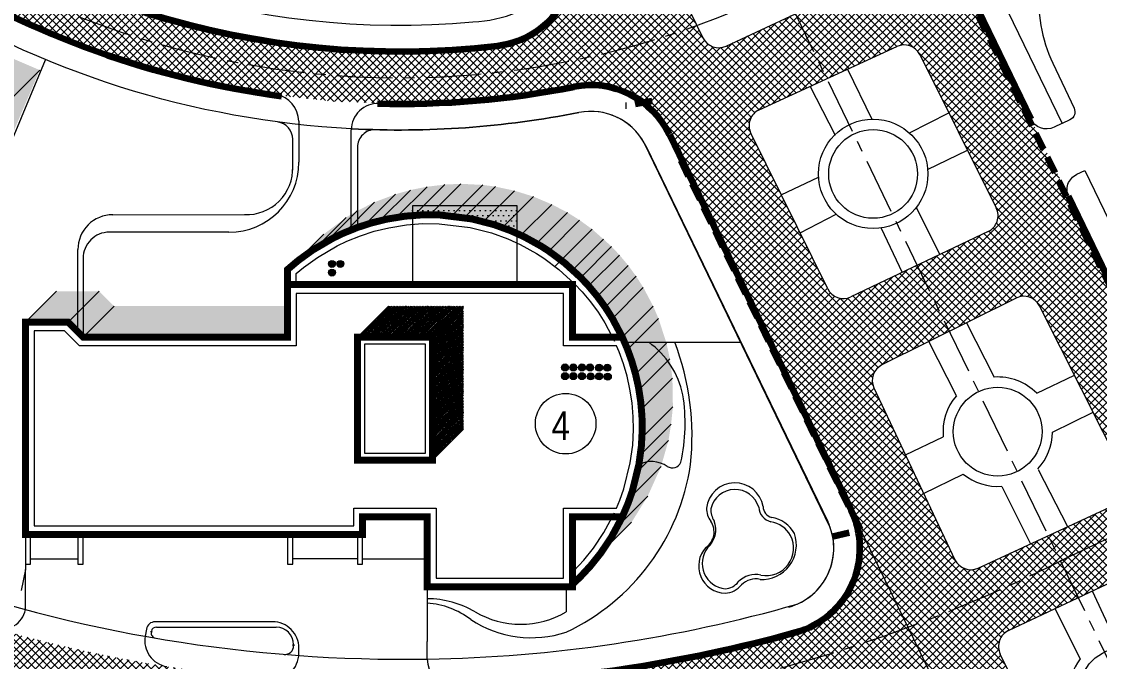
# Model space of a CAD drawing. Header units: millimetres. Extents: x 89040 to 596321, y -313033 to 2401191.
# Drawn here: x 595794.7 to 595918.1, y 1200256.9 to 1200330.2 of the extents above; entities that cross this region are included whole.
import ezdxf

# ---------------------------------------------------------------- set-up
doc = ezdxf.new("R2010")
doc.units = ezdxf.units.MM
doc.header["$MEASUREMENT"] = 0
doc.linetypes.add('CENTER', pattern=[50.800000000000004, 31.75, -6.349999999999999, 6.349999999999999, -6.349999999999999])
doc.linetypes.add('DUONG', pattern=[3, 2, -1])
for name, color, linetype, lineweight in [('BONGDO', 251, 'Continuous', 9), ('CONGTRINH', 7, 'Continuous', 20), ('CONGTRINH2', 30, 'Continuous', 18), ('KICHTHUOC', 2, 'Continuous', 18), ('LEDUONG', 6, 'Continuous', 20), ('LONGDUONG', 4, 'Continuous', 90), ('SO', 61, 'Continuous', 18), ('tang cao', 7, 'Continuous', 5), ('TONE2', 2, 'Continuous', 20), ('TONE3', 3, 'Continuous', 30), ('TREE', 114, 'Continuous', 13), ('truc', 8, 'CENTER', 9)]:
    doc.layers.add(name, color=color, linetype=linetype, lineweight=lineweight)
doc.layers.add('DUONG NOI BO CONG TRINH', color=7, linetype='Continuous', lineweight=20, true_color=0x5e5e5e)
doc.styles.add('STYLE2', font='VHELVCN.TTF')
pattern_1 = [(45, (27179.21699432831, -3.795911343069747), (-0.4419417382415922, 0.4419417382415923), []), (135, (27179.21699432831, -3.795911343069747), (-0.4419417382415923, -0.4419417382415922), [])]
pattern_2 = [(45, (594650.3527654881, 1198136.11866812), (-0.1767766952966369, 0.1767766952966369), []), (45, (594650.5295421833, 1198136.11866812), (-0.1767766952966369, 0.1767766952966369), [0.3125, -0.0625, 0, -0.0625])]

# ---------------------------------------------------------------- blocks, each defined once
blk = doc.blocks.new('*E4719')
at = {"layer": 'TONE3'}
blk.add_lwpolyline([(44511.06816799004, 17278.6336395614, -0.006773361110484999), (44619.44691800369, 17038.6336395614, -0.0645296100028816), (45314.09690881634, 14638.6336395614, -0.0828797438129224), (45274.04114983926, 11438.76559956748, -0.0650466432330916), (44511.06816799004, 9038.765599567489, -3.747328795e-06), (44511.00641102248, 9038.633639561403, -3.747328795e-06)], format="xyb", dxfattribs=at)

msp = doc.modelspace()

# ---------------------------------------------------------------- hatches: boundary and pattern name
at = {"layer": 'BONGDO'}
h = msp.add_hatch(dxfattribs=at)
h.set_pattern_fill('ANSI35', color=256, style=0)
h.set_pattern_definition(pattern_2)
edge = h.paths.add_edge_path()
edge.add_line((595783.5842212909, 1200298.426418454), (595787.1244932809, 1200301.966690444))
edge.add_line((595787.1244932809, 1200301.966690444), (595796.8054843565, 1200324.626171035))
edge.add_line((595796.8054843565, 1200324.626171035), (595786.3331283819, 1200329.130586689))
edge.add_line((595786.3331283819, 1200329.13058669), (595782.7928563919, 1200325.5903147))
edge.add_line((595782.7928563919, 1200325.5903147), (595793.2652123665, 1200321.085899045))
edge.add_line((595793.2652123665, 1200321.085899045), (595783.5713321652, 1200298.421969844))
h = msp.add_hatch(dxfattribs=at)
h.set_pattern_fill('ANSI35', color=256, style=0)
h.set_pattern_definition(pattern_2)
h.paths.add_polyline_path([(595825.7715892744, 1200302.310527061), (595829.3118612645, 1200305.850799051), (595831.892528513, 1200307.773263002), (595833.1222921987, 1200308.511125711), (595835.1321836466, 1200309.518546653), (595837.530165623, 1200310.419944344), (595839.2221012459, 1200310.899419463), (595841.137898853, 1200311.281086934), (595843.1555704522, 1200311.524345944), (595845.0043637697, 1200311.614224147), (595847.5219813936, 1200311.483442638), (595848.9711246465, 1200311.288252873), (595851.1429054074, 1200310.826075169), (595853.3206722414, 1200310.146819946), (595855.4160266918, 1200309.259130484), (595857.1920630393, 1200308.336775546), (595858.5944466213, 1200307.458629376), (595860.0180510893, 1200306.421195024), (595861.3333541187, 1200305.266723347), (595862.2569444142, 1200304.426651737), (595863.1671073057, 1200303.457374117), (595864.1595330272, 1200302.266342577), (595865.0684792927, 1200301.022522733), (595865.8823313275, 1200299.747908139), (595867.0133576519, 1200297.614224147), (595867.6295636797, 1200296.179099976), (595868.5356780919, 1200293.377454985), (595868.9255248217, 1200291.587805981), (595869.2171035834, 1200289.370585814), (595869.2731366744, 1200286.084775234), (595869.0647149722, 1200284.087725432), (595868.767539205, 1200282.235482174), (595867.9177917067, 1200279.257411585), (595866.3956174206, 1200275.860803359), (595864.5439838378, 1200272.868463594), (595861.0037118479, 1200269.328191604), (595863.4730856619, 1200273.474282056), (595865.3805181155, 1200279.474282056), (595865.7096341468, 1200285.39855678), (595864.306476993, 1200292.027816992), (595861.9351333202, 1200296.844943446), (595859.1717538699, 1200300.401740937), (595854.6082659558, 1200304.205228535), (595849.7804002515, 1200306.606547956), (595845.4308526565, 1200307.747980883), (595842.5711179469, 1200308.048718529), (595838.6473858344, 1200307.910163615), (595835.115885288, 1200307.220400148), (595829.2072414533, 1200304.711943935)])
h = msp.add_hatch(dxfattribs=at)
h.set_pattern_fill('ANSI35', color=256, style=0)
h.set_pattern_definition(pattern_2)
h.paths.add_polyline_path([(595795.1639966661, 1200295.773952157), (595798.7042686561, 1200299.314224147), (595803.6042686536, 1200299.314224147), (595805.304268653, 1200297.614224147), (595825.1639966504, 1200297.614224147), (595825.1639966504, 1200294.073952157), (595801.7639966627, 1200294.073952157), (595800.0639966631, 1200295.773952156)])
h = msp.add_hatch(dxfattribs=at)
h.set_pattern_fill('ANSI35', color=256, style=0)
h.set_pattern_definition(pattern_2)
h.paths.add_polyline_path([(595841.7639966417, 1200279.973952156), (595845.3042686316, 1200283.514224146), (595845.3042686316, 1200297.614224147), (595836.7042686362, 1200297.614224147), (595833.1639966462, 1200294.073952157), (595841.7639966417, 1200294.073952157)])
at = {"layer": 'DUONG NOI BO CONG TRINH'}
h = msp.add_hatch(dxfattribs=at)
h.set_pattern_fill('NET', color=256, scale=5, angle=45, style=0)
h.set_pattern_definition(pattern_1)
h.paths.add_polyline_path([(595744.3932171868, 1200398.32224284), (595738.9593987033, 1200395.471017946, 0.0403810102925509), (595744.7953630838, 1200379.920132998, -0.407492834641976), (595742.5030339333, 1200373.317458652), (595756.8248309394, 1200380.462049851, -0.4221443758239356), (595750.0600389725, 1200382.825837919, -0.042603070642604)])
h.paths.add_polyline_path([(595768.1213702955, 1200356.4881291, -0.5062479911121979), (595769.4911828252, 1200364.430298644), (595754.5947052627, 1200356.999021519, -0.3406200351524143), (595760.5845519133, 1200355.823110483, 0.1455825744965527), (595810.3074192072, 1200324.558805858), (595818.8023462961, 1200328.685269117, -0.1524475857996893)])
h = msp.add_hatch(dxfattribs=at)
h.set_pattern_fill('NET', color=256, scale=5, angle=45, style=0)
h.set_pattern_definition(pattern_1)
h.paths.add_polyline_path([(595810.1231967779, 1200324.610406546), (595818.802346296, 1200328.685269117), (595827.2029031743, 1200327.369663982), (595835.4944599244, 1200326.799554892), (595840.1525740138, 1200326.791251856), (595843.8367138072, 1200326.943266332), (595847.0587437641, 1200327.191544895), (595850.9018787062, 1200327.76908508), (595853.3695631555, 1200328.892747491), (595855.0295119643, 1200330.206003743), (595856.7955761503, 1200332.535043321), (595857.5979283877, 1200334.440486701), (595858.0298784586, 1200337.34779139), (595857.891335913, 1200339.006603277), (595854.8548250273, 1200346.197983155), (595889.0355967165, 1200362.801503947), (595889.6251019469, 1200361.584227826), (595891.1185441595, 1200358.50040185), (595892.9174590782, 1200355.920541642), (595895.2602106512, 1200354.118573911), (595896.9651440652, 1200353.369269509), (595898.5031159223, 1200352.990376314), (595901.5505506232, 1200352.96205319), (595904.467232519, 1200353.854004316), (595906.2509028099, 1200354.959902598), (595908.9442161762, 1200357.620455672), (595911.7702661391, 1200360.787826934), (595915.3953445728, 1200365.300212201), (595918.9535419897, 1200370.3356825), (595921.4400125177, 1200374.30863209), (595924.5998595125, 1200380.077064081), (595933.1062333314, 1200384.231052791), (595933.0022470026, 1200383.358830707), (595933.1896111144, 1200382.287238274), (595933.6347315024, 1200381.462830652), (595934.1551044058, 1200380.919053186), (595934.8188617448, 1200380.623283621), (595932.4794608008, 1200375.715798706), (595929.2069621806, 1200369.761473444), (595927.618232046, 1200370.166223576), (595926.2344439022, 1200369.828014397), (595925.126186496, 1200368.836465767), (595924.5702460756, 1200367.964383557), (595921.4987369668, 1200363.465091338), (595918.2681155164, 1200359.227012747), (595915.3210736242, 1200355.723989234), (595912.2992700066, 1200352.436513532), (595909.5220015869, 1200349.651942796), (595906.9740434403, 1200347.27492914), (595905.3634020602, 1200345.852011036), (595903.0948989176, 1200342.938072346), (595902.1895067951, 1200340.373483236), (595901.9842319695, 1200338.357705778), (595902.152932302, 1200336.528622167), (595902.9840912906, 1200333.999097311), (595904.0456636086, 1200331.90745243), (595910.2303829173, 1200319.036146513), (595920.9365285937, 1200296.928903353), (595963.5167318955, 1200209.004552549), (595964.8591246655, 1200206.232630301), (595965.4346752694, 1200205.255064455), (595967.4333712492, 1200203.35760968), (595969.7917128537, 1200202.418533096), (595973.1371340326, 1200202.568906158), (595927.6236376934, 1200180.422966774), (595930.9578917549, 1200184.284814708), (595931.2731185947, 1200187.708074128), (595929.9360371773, 1200191.161925928), (595927.3499077284, 1200196.502054327), (595906.9811175223, 1200238.561803146), (595883.5312488109, 1200286.983706355), (595879.8285520201, 1200294.629447481), (595868.867679185, 1200317.262679676), (595867.817815033, 1200318.969803082), (595865.5220705147, 1200321.151875024), (595862.6296992628, 1200322.515026831), (595859.8675385062, 1200322.90407121), (595856.4440493188, 1200322.432773105), (595851.2452811591, 1200321.622943274), (595846.7432909746, 1200321.139357106), (595842.941972343, 1200320.886085349), (595837.9963682514, 1200320.767283826), (595830.3173094773, 1200321.053934858), (595823.0121730769, 1200321.863044979), (595816.0294820538, 1200323.13699062)])
edge = h.paths.add_edge_path(flags=16)
edge.add_arc((595945.7288704867, 1200202.143017455), 5, 0, 360)
edge = h.paths.add_edge_path(flags=16)
edge.add_line((595892.4231735965, 1200337.60836309), (595883.558788853, 1200355.225613473))
edge.add_arc((595881.7722020486, 1200354.326665427), 2.000000000000235, 26.70994282851439, 115.5861520820951)
edge.add_line((595880.908466507, 1200356.13053929), (595865.1189503196, 1200348.570162376))
edge.add_arc((595865.9826858612, 1200346.766288512), 1.999999999999899, 115.5861520821008, 205.8948835864992)
edge.add_line((595864.183492299, 1200345.892845597), (595872.7158165312, 1200328.317223244))
edge.add_arc((595874.5150100932, 1200329.190666159), 2, 205.8948835864968, 295.0033109118431)
edge.add_line((595875.3603513597, 1200327.378099431), (595891.4819280584, 1200334.896848315))
edge.add_arc((595890.636586792, 1200336.709415043), 2, 295.0033109118436, 386.7099428284974)
edge = h.paths.add_edge_path(flags=16)
edge.add_line((595879.1593257679, 1200320.093794528), (595894.8910002946, 1200327.331502841))
edge.add_arc((595895.7269199918, 1200325.514571841), 1.999999999999998, 26.511608429328078, 114.70585104970101, ccw=False)
edge.add_line((595897.5166078741, 1200326.407330086), (595906.2774519337, 1200308.844707121))
edge.add_arc((595904.4877640513, 1200307.951948876), 1.999999999999958, -64.54415459864498, 26.511608429313583, ccw=False)
edge.add_line((595905.3473948471, 1200306.146115302), (595889.6442367319, 1200298.670942338))
edge.add_arc((595888.7846059361, 1200300.476775911), 2, 206.2793245791068, 295.45584540135786, ccw=False)
edge.add_line((595886.991313424, 1200299.591280589), (595878.2019529527, 1200317.391368206))
edge.add_arc((595879.9952454648, 1200318.276863528), 2, 114.70585104969271, 206.2793245791068, ccw=False)
edge = h.paths.add_edge_path(flags=16)
edge.add_line((595921.2130952923, 1200277.784503163), (595911.2360813601, 1200297.638096629))
edge.add_arc((595909.449038674, 1200296.740055183), 2.000000000000139, 26.6808718854185, 116.4492501617534)
edge.add_line((595908.558228777, 1200298.530713645), (595893.2032432095, 1200290.891974376))
edge.add_arc((595894.0940531065, 1200289.101315914), 1.999999999999488, 116.4492501617591, 205.2287437658427)
edge.add_line((595892.2848264335, 1200288.248849582), (595901.5490916872, 1200268.586893222))
edge.add_arc((595903.35831836, 1200269.439359553), 2, 205.2287437658327, 294.8668638118605)
edge.add_line((595904.1993406945, 1200267.624784828), (595920.2670749406, 1200275.071886992))
edge.add_arc((595919.4260526062, 1200276.886461717), 1.999999999999643, 294.8668638118659, 386.6808718854185)
edge = h.paths.add_edge_path(flags=16)
edge.add_line((595907.6875858536, 1200260.472818845), (595923.532441483, 1200267.971408592))
edge.add_arc((595924.3879741131, 1200266.163629867), 2, 26.081542762728475, 115.3258881901549, ccw=False)
edge.add_line((595926.1843126151, 1200267.042929581), (595934.847001607, 1200249.345753607))
edge.add_arc((595933.050663105, 1200248.466453893), 2, -63.602352418413204, 26.0815427627291, ccw=False)
edge.add_line((595933.9398599113, 1200246.674993863), (595918.1990175792, 1200238.861977388))
edge.add_arc((595917.3098207728, 1200240.653437418), 2, 205.9533577232159, 296.3976475815854, ccw=False)
edge.add_line((595915.511519554, 1200239.778158761), (595906.7448172651, 1200257.789761464))
edge.add_arc((595908.543118484, 1200258.66504012), 2, 115.3258881901539, 205.9533577232161, ccw=False)
edge = h.paths.add_edge_path(flags=16)
edge.add_line((595933.1025810153, 1200237.062262932), (595937.3928166201, 1200239.027827142))
edge.add_arc((595938.2258480205, 1200237.209570096), 2, 25.410298068309203, 114.614803670828, ccw=False)
edge.add_line((595940.0323643876, 1200238.067765071), (595944.4675268114, 1200228.73166577))
edge.add_arc((595942.6610104443, 1200227.873470794), 1.999999999999889, -65.47774101942088, 25.410298068320117, ccw=False)
edge.add_line((595943.4911038933, 1200226.0538706), (595939.280835715, 1200224.133165138))
edge.add_arc((595938.4507422661, 1200225.952765331), 2, 205.9176913612265, 294.5222589805807, ccw=False)
edge.add_line((595936.6518965387, 1200225.078606279), (595932.1367666883, 1200234.369846834))
edge.add_arc((595933.9356124158, 1200235.244005886), 2, 114.61480367082169, 205.9176913612253, ccw=False)
edge = h.paths.add_edge_path(flags=16)
edge.add_line((595921.4670687729, 1200231.719637084), (595925.8918994237, 1200233.76049081))
edge.add_arc((595926.7295502286, 1200231.944357244), 2, 25.319333401046777, 114.7604524215061, ccw=False)
edge.add_line((595928.5374268169, 1200232.799683054), (595932.9619315251, 1200223.447739755))
edge.add_arc((595931.154054937, 1200222.592413945), 2, -65.34688709148679, 25.319333401047174, ccw=False)
edge.add_line((595931.9883018783, 1200220.774714288), (595927.7363044401, 1200218.823228054))
edge.add_arc((595926.9020574986, 1200220.64092771), 2, 206.3968006842257, 294.6531129085124, ccw=False)
edge.add_line((595925.1105843255, 1200219.751757384), (595920.5132464044, 1200229.014333192))
edge.add_arc((595922.3047195775, 1200229.903503518), 2, 114.76045242150471, 206.396800684225, ccw=False)
h = msp.add_hatch(dxfattribs=at)
h.set_pattern_fill('NET', color=256, scale=5, angle=45, style=0)
h.set_pattern_definition([(45, (594650.3527654881, 1198136.11866812), (-0.4419417382415922, 0.4419417382415923), []), (135, (594650.3527654881, 1198136.11866812), (-0.4419417382415923, -0.4419417382415922), [])])
h.paths.add_polyline_path([(595890.1501346208, 1200253.917288257, -0.3694834459624228), (595902.066285455, 1200248.710496326), (595889.6873316558, 1200274.27194019, -0.4688389826321077), (595883.336698244, 1200260.270712201, -0.2328874569633087), (595736.0314185552, 1200288.478780154), (595727.9997492428, 1200284.577347219, 0.2461893727994996)])
h = msp.add_hatch(dxfattribs=at)
h.set_pattern_fill('NET', color=256, scale=5, angle=45, style=0)
h.set_pattern_definition(pattern_1)
edge = h.paths.add_edge_path()
edge.add_arc((596124.822954957, 1200204.217700057), 58.19772888753035, 79.44760466580969, 96.17337848788827)
edge.add_line((596118.5645208375, 1200262.077942452), (595979.697536832, 1200194.31331503))
edge.add_arc((595979.3245907043, 1200195.357117603), 1.10842799779583, 112.97630742079761, 289.66158817081765, ccw=False)
edge.add_line((595978.8919153322, 1200196.377609959), (596102.5872201351, 1200258.000111165))
edge.add_line((596102.5872201351, 1200258.000111165), (596099.0200547006, 1200265.160537977))
edge.add_line((596099.0200547003, 1200265.160537977), (595974.281221079, 1200203.018424479))
edge.add_arc((595971.1592231406, 1200209.283656228), 6.999999999990956, 295.20455389929367, 296.4873173899272, ccw=False)
edge.add_line((595974.1401815851, 1200202.950103769), (595927.6236376936, 1200180.422966774))
edge.add_line((595927.6236376934, 1200180.422966774), (595927.3804645619, 1200180.304643686))
edge.add_line((595927.3804645619, 1200180.304643686), (595866.990945738, 1200151.881630334))
edge.add_arc((595888.197905852, 1200188.979838717), 42.73186425277148, 240.2458241828597, 289.992441059452)
edge.add_line((595902.8077665004, 1200148.823093402), (595937.9323510777, 1200165.536111251))
edge.add_arc((595939.6509977095, 1200161.92415143), 4.000000000000091, 25.8400835431475, 115.4460900260865, ccw=False)
edge.add_line((595943.251053981, 1200163.667594816), (595945.9359663316, 1200158.123488468))
edge.add_arc((595942.3168536479, 1200156.358147381), 4.026711533427636, 25.67784091548822, 26.002326171269317, ccw=False)
edge.add_arc((595942.3168578292, 1200156.35814942), 4.026706881169951, -66.3056438343229, 25.67784054040419, ccw=False)
edge.add_line((595943.9350205068, 1200152.670885143), (595986.4073384276, 1200170.829689655))
edge.add_arc((595985.1657014107, 1200175.61940727), 4.948035702445559, 210.2930725451223, 284.53286762705096, ccw=False)
edge.add_line((595980.8932875978, 1200173.12350312), (595977.5894614828, 1200179.945611608))
edge.add_arc((595981.1895177542, 1200181.689054995), 4.000000000000143, 115.44609010416539, 205.8400835440186, ccw=False)
edge.add_line((595979.4708711173, 1200185.301014814), (596135.4809731861, 1200261.431180069))
h.paths.add_polyline_path([(595954.2138328685, 1200174.410029166), (595962.3139594794, 1200178.332776786), (595966.2367070991, 1200170.232650175), (595958.136580488, 1200166.309902555)])
at = {"layer": 'tang cao'}
h = msp.add_hatch(color=256, dxfattribs=at)
edge = h.paths.add_edge_path()
edge.add_arc((595830.252338534, 1200302.442323824), 0.399280375762523, 0, 360)
h = msp.add_hatch(color=256, dxfattribs=at)
edge = h.paths.add_edge_path()
edge.add_arc((595831.205744829, 1200302.442323824), 0.399280375762523, 0, 360)
h = msp.add_hatch(color=256, dxfattribs=at)
edge = h.paths.add_edge_path()
edge.add_arc((595830.252338534, 1200301.446921055), 0.399280375762523, 0, 360)
h = msp.add_hatch(color=256, dxfattribs=at)
edge = h.paths.add_edge_path()
edge.add_arc((595856.9230532178, 1200290.589903328), 0.399280375762523, 0, 360)
h = msp.add_hatch(color=256, dxfattribs=at)
edge = h.paths.add_edge_path()
edge.add_arc((595857.876459513, 1200290.589903328), 0.399280375762523, 0, 360)
h = msp.add_hatch(color=256, dxfattribs=at)
edge = h.paths.add_edge_path()
edge.add_arc((595858.8561067537, 1200290.589903328), 0.399280375762523, 0, 360)
h = msp.add_hatch(color=256, dxfattribs=at)
edge = h.paths.add_edge_path()
edge.add_arc((595859.7920154028, 1200290.589903328), 0.399280375762523, 0, 360)
h = msp.add_hatch(color=256, dxfattribs=at)
edge = h.paths.add_edge_path()
edge.add_arc((595860.8281267957, 1200290.560164922), 0.399280375762523, 0, 360)
h = msp.add_hatch(color=256, dxfattribs=at)
edge = h.paths.add_edge_path()
edge.add_arc((595861.7640354448, 1200290.560164922), 0.399280375762523, 0, 360)
h = msp.add_hatch(color=256, dxfattribs=at)
edge = h.paths.add_edge_path()
edge.add_arc((595856.9230532178, 1200289.594500559), 0.399280375762523, 0, 360)
h = msp.add_hatch(color=256, dxfattribs=at)
edge = h.paths.add_edge_path()
edge.add_arc((595857.876459513, 1200289.594500559), 0.399280375762523, 0, 360)
h = msp.add_hatch(color=256, dxfattribs=at)
edge = h.paths.add_edge_path()
edge.add_arc((595858.8561067537, 1200289.594500559), 0.399280375762523, 0, 360)
h = msp.add_hatch(color=256, dxfattribs=at)
edge = h.paths.add_edge_path()
edge.add_arc((595859.848479555, 1200289.564762152), 0.399280375762523, 0, 360)
h = msp.add_hatch(color=256, dxfattribs=at)
edge = h.paths.add_edge_path()
edge.add_arc((595860.8281267957, 1200289.564762152), 0.399280375762523, 0, 360)
h = msp.add_hatch(color=256, dxfattribs=at)
edge = h.paths.add_edge_path()
edge.add_arc((595861.8204995971, 1200289.535023745), 0.399280375762523, 0, 360)
at = {"layer": 'TREE'}
h = msp.add_hatch(dxfattribs=at)
h.set_pattern_fill('DOTS', color=256, scale=150, style=0)
h.set_pattern_definition([(0, (596485.0912965981, 1201395.014530267), (0.2976562498440671, 0.5953125000129944), [0, -0.5953124996881343])])
edge = h.paths.add_edge_path()
edge.add_line((595851.4637932312, 1200309.074359075), (595839.4637932376, 1200309.073952154))
edge.add_line((595839.4637932376, 1200309.073952154), (595839.4638177018, 1200307.991492994))
edge.add_ellipse((595841.4639966418, 1200283.773952157), major_axis=(-17.18269477852185, 17.18269477852185), ratio=0.9999999999999556, start_angle=290.7000060123962, end_angle=319.72146571838175, ccw=False)
edge.add_line((595851.4637932312, 1200305.921052827), (595851.4637932312, 1200309.074359075))

# ---------------------------------------------------------------- linework, layer by layer
at = {"layer": 'BONGDO'}
for p, q in [((595793.2652123665, 1200321.085899045), (595796.8054843565, 1200324.626171035)), ((595839.6152984622, 1200307.984073954), (595843.1555704522, 1200311.524345944)), ((595841.4640917799, 1200308.073952157), (595845.0043637697, 1200311.614224147)), ((595843.9817094036, 1200307.943170648), (595847.5219813936, 1200311.483442638)), ((595833.989893633, 1200306.879672354), (595837.530165623, 1200310.419944344)), ((595835.6818292559, 1200307.359147473), (595839.2221012459, 1200310.899419463)), ((595837.5976268633, 1200307.740814944), (595841.137898853, 1200311.281086934)), ((595845.4308526565, 1200307.747980883), (595848.9711246465, 1200311.288252873)), ((595847.6026334176, 1200307.285803179), (595851.1429054074, 1200310.826075169)), ((595849.7804002515, 1200306.606547956), (595853.3206722414, 1200310.146819946)), ((595831.5919116568, 1200305.978274663), (595835.1321836466, 1200309.518546653)), ((595851.8757547019, 1200305.718858494), (595855.4160266918, 1200309.259130484)), ((595828.3522565229, 1200304.232991012), (595831.892528513, 1200307.773263002)), ((595829.5820202087, 1200304.97085372), (595833.1222921987, 1200308.511125711)), ((595853.6517910493, 1200304.796503556), (595857.1920630393, 1200308.336775546)), ((595855.0541746315, 1200303.918357386), (595858.5944466213, 1200307.458629376)), ((595856.4777790991, 1200302.880923034), (595860.0180510893, 1200306.421195024)), ((595825.7715892744, 1200302.310527061), (595829.3118612645, 1200305.850799051)), ((595855.7501307398, 1200302.153274674), (595859.2904027295, 1200305.693546664)), ((595857.7930821287, 1200301.726451357), (595861.3333541187, 1200305.266723347)), ((595858.7166724242, 1200300.886379747), (595862.2569444142, 1200304.426651737)), ((595859.6268353157, 1200299.917102127), (595863.1671073057, 1200303.457374117)), ((595860.6192610372, 1200298.726070587), (595864.1595330272, 1200302.266342577)), ((595861.5282073028, 1200297.482250743), (595865.0684792927, 1200301.022522733)), ((595795.1639966661, 1200295.773952157), (595798.7042686561, 1200299.314224147)), ((595800.0639966635, 1200295.773952157), (595803.6042686536, 1200299.314224147)), ((595862.3420593377, 1200296.207636149), (595865.8823313275, 1200299.747908139)), ((595801.7639966627, 1200294.073952157), (595805.3042686526, 1200297.614224147)), ((595833.1639966462, 1200294.073952157), (595836.7042686362, 1200297.614224147)), ((595841.7639966417, 1200294.073952157), (595845.3042686316, 1200297.614224147)), ((595863.4730856619, 1200294.073952157), (595867.0133576519, 1200297.614224147)), ((595864.0892916895, 1200292.638827986), (595867.6295636797, 1200296.179099976)), ((595864.9954061019, 1200289.837182995), (595868.5356780919, 1200293.377454985)), ((595865.3852528319, 1200288.047533991), (595868.9255248217, 1200291.587805981)), ((595865.6768315935, 1200285.830313825), (595869.2171035834, 1200289.370585814)), ((595865.7328646847, 1200282.544503244), (595869.2731366744, 1200286.084775234)), ((595841.7639966417, 1200279.973952156), (595845.3042686316, 1200283.514224146)), ((595865.5244429822, 1200280.547453442), (595869.0647149722, 1200284.087725432)), ((595865.2272672149, 1200278.695210185), (595868.767539205, 1200282.235482174)), ((595864.3775197169, 1200275.717139595), (595867.9177917067, 1200279.257411585)), ((595862.8553454306, 1200272.320531369), (595866.3956174206, 1200275.860803359)), ((595861.0037118479, 1200269.328191604), (595864.5439838378, 1200272.868463594))]:
    msp.add_line(p, q, dxfattribs=at)
at = {"layer": 'CONGTRINH'}
for p, q in [((595825.1639966504, 1200294.073952157), (595825.1639966504, 1200300.073952157)), ((595825.1639966504, 1200300.073952157), (595857.7639966334, 1200300.073952157)), ((595857.7639966334, 1200300.073952157), (595857.7639966334, 1200294.073952157)), ((595795.1639966661, 1200295.773952157), (595800.0639966635, 1200295.773952157)), ((595795.1639966661, 1200271.473952156), (595795.1639966661, 1200295.773952157)), ((595800.0639966635, 1200295.773952157), (595801.7639966626, 1200294.073952157)), ((595801.7639966626, 1200294.073952157), (595825.1639966504, 1200294.073952157)), ((595801.7639966626, 1200294.073952157), (595825.1639966504, 1200294.073952157)), ((595833.1639966462, 1200294.073952157), (595841.7639966416, 1200294.073952157)), ((595833.1639966462, 1200279.973952157), (595833.1639966462, 1200294.073952157)), ((595841.7639966416, 1200294.073952157), (595841.7639966416, 1200279.973952157)), ((595857.7639966334, 1200294.073952157), (595863.4730856619, 1200294.073952157)), ((595841.7639966416, 1200279.973952157), (595833.1639966462, 1200279.973952157)), ((595833.7639966458, 1200273.473952156), (595833.7639966458, 1200271.473952156)), ((595841.163996642, 1200273.473952156), (595833.7639966458, 1200273.473952156)), ((595841.163996642, 1200265.473952156), (595841.163996642, 1200273.473952156)), ((595857.7639966334, 1200273.473952156), (595863.4729312694, 1200273.473952156)), ((595857.7639966334, 1200273.473952156), (595857.7639966334, 1200265.473952156)), ((595833.7639966458, 1200271.473952156), (595795.1639966661, 1200271.473952156)), ((595857.7639966334, 1200265.473952156), (595841.163996642, 1200265.473952156))]:
    msp.add_line(p, q, dxfattribs=at)
at = {"layer": 'CONGTRINH', "const_width": 0.8}
for points in [[(595825.1639966504, 1200300.073952157), (595825.1639966504, 1200301.796160679), (595826.3791818985, 1200302.824893444), (595828.0294800361, 1200304.022501818), (595830.3850028706, 1200305.401386052), (595831.5563832312, 1200305.962444589), (595833.1639966462, 1200306.612516035), (595834.81579062, 1200307.146828673), (595836.5478678918, 1200307.571466273), (595838.6473858344, 1200307.910163615), (595840.5832110901, 1200308.057984294), (595842.5711179469, 1200308.048718529), (595846.2657203425, 1200307.594813802), (595848.7962034736, 1200306.941359067), (595850.7493759673, 1200306.229947586), (595852.2485634767, 1200305.549698254), (595854.1623572804, 1200304.492099684), (595855.0541746313, 1200303.918357386), (595856.869491833, 1200302.566522967), (595858.7166724242, 1200300.886379747), (595859.6268353157, 1200299.917102127), (595860.6192610372, 1200298.726070587), (595861.5282073027, 1200297.482250743), (595862.3420593377, 1200296.207636149), (595863.4730856619, 1200294.073952157)], [(595795.1639966661, 1200295.773952157), (595795.1639966661, 1200271.473952156), (595833.7639966458, 1200271.473952156), (595833.7639966458, 1200273.473952156), (595841.163996642, 1200273.473952156), (595841.163996642, 1200265.473952156), (595857.7639966334, 1200265.473952156), (595857.7639966334, 1200273.473952156), (595863.4729312694, 1200273.473952156), (595864.1330976152, 1200275.022033173), (595864.6219418183, 1200276.412246017), (595865.3804528776, 1200279.473919219), (595865.6684330865, 1200281.620987666), (595865.7620931255, 1200283.469802564), (595865.732687104, 1200285.007103791), (595865.5930603397, 1200286.651153014), (595865.3437366871, 1200288.273731571), (595864.9954060965, 1200289.83718302), (595864.566356602, 1200291.308603025), (595864.0465973843, 1200292.747030958), (595863.4730856619, 1200294.073952157), (595857.7639966334, 1200294.073952157), (595857.7639966334, 1200300.073952157), (595825.1639966504, 1200300.073952157), (595825.1639966504, 1200294.073952157), (595801.7639966626, 1200294.073952157), (595800.0639966635, 1200295.773952157), (595795.1639966661, 1200295.773952157)], [(595857.7639966334, 1200265.752073535), (595858.6466914203, 1200266.591587278), (595859.8261452881, 1200267.858205379), (595861.0037118479, 1200269.328191604), (595862.2377595915, 1200271.167110581), (595863.4729312694, 1200273.473952156)]]:
    msp.add_lwpolyline(points, dxfattribs=at)
msp.add_lwpolyline([(595833.1639966462, 1200279.973952157), (595841.7639966416, 1200279.973952157), (595841.7639966416, 1200294.073952157), (595833.1639966462, 1200294.073952157)], close=True, dxfattribs=at)
at = {"layer": 'CONGTRINH'}
for centre, major_axis, ratio, start_param, end_param in [((595841.4639966418, 1200283.773952157), (17.1826947785195, 17.1826947785195), 0.9999999999999802, 5.319895653920782, 5.650645091683497), ((595841.4639966418, 1200283.774282057), (17.18269477852288, 17.18269477852288), 0.9999999999998164, 4.662253357030352, 5.060060118292059)]:
    msp.add_ellipse(centre, major_axis=major_axis, ratio=ratio, start_param=start_param, end_param=end_param, dxfattribs=at)
at = {"layer": 'CONGTRINH2'}
for p, q in [((595851.4637932312, 1200309.074359075), (595839.4637932376, 1200309.073952154)), ((595839.4637932376, 1200309.073952154), (595839.4638177018, 1200307.991492995)), ((595851.4637932312, 1200305.921052827), (595851.4637932312, 1200309.074359075)), ((595839.4638222373, 1200307.790806705), (595839.463996643, 1200300.073952157)), ((595851.4637932312, 1200300.073952157), (595851.4637932312, 1200305.701425064))]:
    msp.add_line(p, q, dxfattribs=at)
for points in [[(595826.1639966504, 1200300.073952157), (595826.1639966504, 1200301.332507107), (595826.9967736418, 1200302.037506594), (595828.577060607, 1200303.184308412), (595830.8543932465, 1200304.517421394), (595831.9602056199, 1200305.047074693), (595833.5057590628, 1200305.672050917), (595835.0890900835, 1200306.18421756), (595836.7468759562, 1200306.590641814), (595838.765293026, 1200306.916255844), (595840.6190085298, 1200307.057806577), (595842.5075984576, 1200307.049003735), (595846.0789413734, 1200306.610242196), (595848.4993767616, 1200305.985205441), (595850.3711014896, 1200305.303459991), (595851.7994267769, 1200304.655364061), (595853.6494233906, 1200303.633021022), (595854.4843521741, 1200303.095877449), (595856.2328977511, 1200301.793766671), (595858.0146568962, 1200300.173128948), (595858.8775573708, 1200299.254183421), (595859.8306416115, 1200298.110366442), (595860.7022762862, 1200296.917604508), (595861.4774553778, 1200295.703557555), (595862.589542544, 1200293.605602331)], [(595857.7639966334, 1200267.13212933), (595857.935536617, 1200267.295277652), (595859.0689485611, 1200268.51245123), (595860.1968685702, 1200269.920462405), (595861.3796699995, 1200271.683016574), (595862.5913500987, 1200273.945984612)]]:
    msp.add_lwpolyline(points, dxfattribs=at)
for points in [[(595796.1639966661, 1200294.773952157), (595796.1639966661, 1200272.473952156), (595832.7639966459, 1200272.473952156), (595832.7639966459, 1200274.473952156), (595842.163996642, 1200274.473952156), (595842.163996642, 1200266.473952156), (595856.7639966332, 1200266.473952156), (595856.7639966332, 1200274.473952156), (595862.8122425795, 1200274.473952156), (595863.200499057, 1200275.384408265), (595863.662750428, 1200276.698994363), (595864.3966154376, 1200279.661185626), (595864.67180748, 1200281.712910478), (595864.761608847, 1200283.485556602), (595864.7334975133, 1200284.955173554), (595864.5995147361, 1200286.532767089), (595864.3604078855, 1200288.088855509), (595864.0263541399, 1200289.588226585), (595863.6151597073, 1200290.998412874), (595863.1165179809, 1200292.378398381), (595862.8158910527, 1200293.073952157), (595856.7639966332, 1200293.073952157), (595856.7639966332, 1200299.073952157), (595826.1639966504, 1200299.073952157), (595826.1639966504, 1200293.073952157), (595801.3497831001, 1200293.073952157), (595799.6497831009, 1200294.773952157)], [(595833.9639966462, 1200280.773952157), (595840.9639966418, 1200280.773952157), (595840.9639966418, 1200293.273952157), (595833.9639966462, 1200293.273952157)]]:
    msp.add_lwpolyline(points, close=True, dxfattribs=at)
at = {"layer": 'DUONG NOI BO CONG TRINH'}
msp.add_line((595902.066285455, 1200248.710496326), (595889.6873316558, 1200274.27194019), dxfattribs=at)
at = {"layer": 'KICHTHUOC'}
for points in [[(595889.2468778527, 1200324.734798222), (595892.0250436215, 1200319.005795535)], [(595887.8881352992, 1200317.125016639), (595884.9791776646, 1200322.771347409)], [(595896.3387699849, 1200317.434579157), (595900.8519206094, 1200319.721120441)], [(595898.4284132719, 1200313.264763601), (595902.9737744958, 1200315.467498354)], [(595881.6715867008, 1200310.364715366), (595885.9364842671, 1200312.384759852)], [(595897.1309071699, 1200308.90155383), (595899.80608604, 1200303.508286562)], [(595883.8321541108, 1200305.989165026), (595887.9463287628, 1200308.13944163)], [(595893.0991257052, 1200306.54517102), (595895.5121552006, 1200301.464247046)], [(595902.8850116887, 1200295.708423388), (595906.0272895148, 1200289.488438037)], [(595901.717107522, 1200287.342305713), (595898.550954701, 1200293.552333358)], [(595910.9105662004, 1200287.634372425), (595915.2279780175, 1200289.694488057)], [(595895.8880076419, 1200280.601660114), (595900.2151755972, 1200282.645644876)], [(595897.9730434895, 1200276.176497112), (595902.5140367168, 1200278.369383049)], [(595911.0709122056, 1200278.925630382), (595914.4368833624, 1200272.369699388)], [(595906.9312578514, 1200276.952417977), (595910.2048320003, 1200270.408220664)], [(595917.2637084647, 1200265.004726015), (595919.7718305712, 1200259.588125224)], [(595912.998288018, 1200262.986112606), (595915.8881587018, 1200257.236300469)]]:
    msp.add_lwpolyline(points, dxfattribs=at)
at = {"layer": 'LEDUONG'}
for p, q in [((595864.183492299, 1200345.892845597), (595872.7158165311, 1200328.317223244)), ((595875.3603513597, 1200327.378099431), (595891.4819280584, 1200334.896848315)), ((595879.1593257679, 1200320.093794528), (595894.8910002946, 1200327.331502841)), ((595897.5166078741, 1200326.407330086), (595906.2774519337, 1200308.844707121)), ((595774.2185226722, 1200270.00839481), (595797.4639966647, 1200325.82277477)), ((595826.4639966496, 1200318.768187753), (595826.4639966496, 1200314.073952157)), ((595832.4639966466, 1200306.345837324), (595832.4639966466, 1200317.797537701)), ((595825.7601297989, 1200313.180483932), (595825.76399665, 1200316.709170639)), ((595886.991313424, 1200299.591280589), (595878.2019529527, 1200317.391368206)), ((595833.1639966462, 1200315.804430627), (595833.1639966462, 1200306.612516035)), ((595866.1676369817, 1200315.955097136), (595886.9872892909, 1200272.964357983)), ((595805.1639966608, 1200308.073952157), (595820.6892491193, 1200308.087692339)), ((595818.4639966496, 1200306.073952157), (595804.7639966611, 1200306.073952157)), ((595905.3473948471, 1200306.146115302), (595889.6442367319, 1200298.670942338)), ((595801.163996663, 1200294.673952157), (595801.163996663, 1200304.073952157)), ((595801.7639966626, 1200303.073952157), (595801.7639966626, 1200294.073952157)), ((595908.558228777, 1200298.530713645), (595893.2032432095, 1200290.891974376)), ((595921.2130952923, 1200277.784503163), (595911.2360813601, 1200297.638096629)), ((595863.7440325369, 1200293.473952157), (595877.0548566226, 1200293.473952157)), ((595892.2848264335, 1200288.248849582), (595901.5490916872, 1200268.586893222)), ((595904.1993406945, 1200267.624784828), (595920.2670749405, 1200275.071886992)), ((595795.1639966661, 1200271.473952156), (595795.1639966661, 1200267.473952156)), ((595795.1639966661, 1200271.473952156), (595795.1639966661, 1200268.073952156)), ((595795.7639966657, 1200268.073952156), (595795.7639966657, 1200271.473952156)), ((595801.163996663, 1200271.473952156), (595801.163996663, 1200268.073952156)), ((595801.7639966626, 1200268.073952156), (595801.7639966626, 1200271.473952156)), ((595825.1639966504, 1200271.473952156), (595825.1639966504, 1200268.073952156)), ((595825.76399665, 1200268.073952156), (595825.76399665, 1200271.473952156)), ((595833.1639966462, 1200271.473952156), (595833.1639966462, 1200268.073952156)), ((595833.7639966458, 1200268.073952156), (595833.7639966458, 1200271.473952156)), ((595795.7639966657, 1200268.673952156), (595801.163996663, 1200268.673952156)), ((595833.1639966462, 1200268.673952156), (595825.76399665, 1200268.673952156)), ((595833.7639966458, 1200268.673952156), (595841.163996642, 1200268.673952156)), ((595795.1639966661, 1200267.473952156), (595794.660450154, 1200265.074876384)), ((595795.1639966661, 1200268.073952156), (595795.7639966657, 1200268.073952156)), ((595795.1639966661, 1200262.875477633), (595795.1639966661, 1200267.473952156)), ((595801.163996663, 1200268.073952156), (595801.7639966626, 1200268.073952156)), ((595825.1639966504, 1200268.073952156), (595825.76399665, 1200268.073952156)), ((595833.1639966462, 1200268.073952156), (595833.7639966458, 1200268.073952156)), ((595907.6875858536, 1200260.472818845), (595923.5324414829, 1200267.971408592)), ((595841.163996642, 1200265.473952156), (595841.163996642, 1200259.223229457)), ((595857.0639966336, 1200265.473952156), (595857.0639966336, 1200262.607878384)), ((595823.4639966512, 1200261.473952156), (595810.0004887099, 1200261.473952156)), ((595810.1677871202, 1200260.873952156), (595823.863996651, 1200260.873952156)), ((595809.0162176926, 1200260.650617273), (595808.8710947202, 1200259.842079977)), ((595826.4639966498, 1200257.856323951), (595826.4639966498, 1200258.473952156)), ((595841.163996642, 1200257.21745212), (595841.163996642, 1200259.223229457)), ((595915.511519554, 1200239.778158761), (595906.7448172651, 1200257.789761464))]:
    msp.add_line(p, q, dxfattribs=at)
for points in [[(595777.0158377542, 1200352.23145434, 0.201496144546627), (595846.3908198393, 1200330.14285762, 0.0851433612747965), (595851.4666089944, 1200331.249522519, 0.3784701585516164), (595854.5052131949, 1200340.006746083), (595844.815499497, 1200360.045371043, 0.4146289258915043), (595838.1350708283, 1200362.365626517), (595818.412290066, 1200352.808529352, -0.3052407096990155), (595810.9100638812, 1200352.257138645), (595802.5935603702, 1200355.191320948, -0.2005303740178772), (595799.7333594344, 1200357.776787694), (595795.7540394809, 1200366.229509157, 0.3923012864962549), (595789.4473627465, 1200368.771158077), (595776.1448051628, 1200362.161907565, 0.5033682479907391), (595774.7328719476, 1200354.264022389), (595777.0158377542, 1200352.23145434)], [(595841.1639966554, 1200257.217160508, 0.0661121700676311), (595883.5098289127, 1200263.50765378, 0.3934899430183064), (595887.2776055533, 1200272.272661111), (595865.9934889044, 1200316.291213328, 0.3259865613269178), (595858.5126872519, 1200319.77170385, -0.061822185379648), (595832.4662155412, 1200317.911639617, -0.1282187292707339), (595781.485411855, 1200334.087231378, -0.0621986714183272), (595761.1663091332, 1200350.738919365, 0.3295862485912906), (595755.3102582573, 1200351.768357065), (595712.1641642823, 1200330.244437747, 0.5238223799580602), (595710.3602373068, 1200317.034668164, 0.0522853931951237), (595735.6797457404, 1200292.499262304, 0.0793372321696454), (595782.0223161908, 1200266.985791478, 0.0906206465657856), (595841.163996642, 1200257.21745212, -1.854914920233678)], [(595913.797346293, 1200318.510055004), (595912.8932637433, 1200318.08269714, -0.4142135623729866), (595910.2303829173, 1200319.036146513)], [(595923.5618061952, 1200298.383820686), (595922.6619738664, 1200297.947584763, -0.4142135623731053), (595919.9898373641, 1200298.874777576), (595914.5805119268, 1200310.032698452, -0.4142135623731676), (595915.5077047397, 1200312.704834955), (595916.4075370686, 1200313.141070877)]]:
    msp.add_lwpolyline(points, format="xyb", dxfattribs=at)
for points in [[(595905.684133494, 1200335.306679851), (595913.8145114898, 1200318.518168955)], [(595889.2468778527, 1200324.734798222), (595892.0250436215, 1200319.005795535)], [(595887.8881352992, 1200317.125016639), (595884.9791776646, 1200322.771347409)], [(595896.3387699849, 1200317.434579157), (595900.8519206094, 1200319.721120441)], [(595898.4284132719, 1200313.264763601), (595902.9737744958, 1200315.467498354)], [(595916.416451728, 1200313.145392676), (595923.5645702336, 1200298.385160683)], [(595881.6715867008, 1200310.364715366), (595885.9364842671, 1200312.384759852)], [(595897.1309071699, 1200308.90155383), (595899.80608604, 1200303.508286562)], [(595883.8321541108, 1200305.989165026), (595887.9463287628, 1200308.13944163)], [(595893.0991257052, 1200306.54517102), (595895.5121552006, 1200301.464247046)], [(595902.8850116887, 1200295.708423388), (595906.0272895148, 1200289.488438037)], [(595901.7171075218, 1200287.342305713), (595898.550954701, 1200293.552333358)], [(595910.9105662004, 1200287.634372424), (595915.2279780175, 1200289.694488057)], [(595912.7104779258, 1200283.185451764), (595917.3575321968, 1200285.456817024)], [(595895.8880076419, 1200280.601660114), (595900.2151755972, 1200282.645644876)], [(595897.9730434895, 1200276.176497112), (595902.5140367168, 1200278.369383048)], [(595911.0709122056, 1200278.925630382), (595914.4368833624, 1200272.369699388)], [(595906.9312578514, 1200276.952417977), (595910.2048320003, 1200270.408220664)], [(595917.2637084647, 1200265.004726015), (595919.7718305712, 1200259.588125224)], [(595912.998288018, 1200262.986112606), (595915.8881587018, 1200257.236300469)]]:
    msp.add_lwpolyline(points, dxfattribs=at)
at = {"layer": 'LEDUONG', "elevation": -1.095072040837982}
msp.add_lwpolyline([(595911.1933239695, 1200334.279035703, 0.1333542175525059), (595912.761072793, 1200325.41350889), (595915.1889773668, 1200320.277237056, -0.4142135623726859), (595914.7122526804, 1200318.945796643), (595913.8132239116, 1200318.520827691)], format="xyb", dxfattribs=at)
at = {"layer": 'LEDUONG'}
for centre, radius in [((595892.1879989896, 1200312.745974612), 6.261941586296585), ((595892.1879989896, 1200312.745974612), 6.261941586296585), ((595892.1879989896, 1200312.745974612), 5.080594633708538), ((595892.1879989896, 1200312.745974612), 5.080594633708538), ((595906.4487800485, 1200283.240697793), 5.080594633708538), ((595906.4487800485, 1200283.240697793), 5.080594633708538), ((595920.8529809498, 1200253.420222315), 5.080594633708538), ((595920.8529809498, 1200253.420222315), 5.080594633708538)]:
    msp.add_circle(centre, radius, dxfattribs=at)
for centre, radius, start, end in [((595874.5150100932, 1200329.190666159), 2, 205.8948835842251, 295.0033109108518), ((595895.7269199918, 1200325.514571841), 1.999999999999998, 26.51160842463412, 114.7058510475856), ((595879.9952454648, 1200318.276863528), 2, 114.7058510475856, 206.2793245806374), ((595837.9963682513, 1200423.767283826), 106.0000000000032, 267.0082487611381, 281.1600415345072), ((595859.8675385069, 1200312.90407121), 7, 25.84008354329352, 101.1600415345072), ((595818.4639966496, 1200314.073952157), 8, 270, 0), ((595904.4877640513, 1200307.951948876), 1.999999999999958, 295.4558454038618, 26.51160842463412), ((595888.7846059361, 1200300.476775911), 2, 206.2793245806374, 295.4558454038618), ((595909.449038674, 1200296.740055183), 2.000000000000139, 26.68087188991694, 116.4492501607716), ((595894.0940531065, 1200289.101315914), 1.999999999999488, 116.4492501607716, 205.2287437711705), ((595906.4487800485, 1200283.240697793), 6.261941586296585, 44.55931986068898, 93.8594900828503), ((595906.4487800485, 1200283.240697793), 6.261941586296585, 139.079911929939, 185.4528682644165), ((595906.4487800485, 1200283.240697793), 6.261941586296585, 317.1698922771663, 359.4945009734159), ((595906.4487800485, 1200283.240697793), 6.261941586296585, 231.0708912616403, 274.2201517494127), ((595880.6871908159, 1200269.913332056), 7, 285.3799650649971, 25.84008354329352), ((595903.35831836, 1200269.439359553), 2, 205.2287437711705, 294.8668638135104), ((595908.543118484, 1200258.66504012), 2, 115.3258881934905, 205.9533577253081), ((595920.8529809498, 1200253.420222315), 6.261941586296585, 142.4532803124693, 181.6945352635995)]:
    msp.add_arc(centre, radius, start, end, dxfattribs=at)
for centre, major_axis, ratio, start_param, end_param in [((595823.4639966512, 1200318.768187753), (-1.096667349652859, 2.928492588701268), 0.9540430378856818, 4.369250678577019, 5.763791381553548), ((595835.4639966448, 1200317.797537701), (1.165192530911899, 2.766173743646416), 0.9993862838917389, 0.3453683951459416, 1.969248972960509), ((595823.7639966512, 1200316.709170639), (-1.414213562018133, 1.414213562018133), 0.9999999999999548, 3.926990816987263, 5.365621488487593), ((595835.1639966451, 1200315.804430627), (1.414213562018143, 1.414213562018143), 0.9999999999999672, 0.7591694935358936, 2.356194490192328), ((595820.4639966529, 1200313.382903506), (3.747665939348321, 3.747665939348321), 0.9999999999999968, 10.16943289612801, 11.8169824496309), ((595805.1639966608, 1200304.073952157), (-2.828427124036238, 2.828427124036238), 0.9999999999999704, -0.785398163397463, 0.7853981633974629), ((595804.7639966611, 1200303.073952157), (-2.12132034302715, 2.12132034302715), 0.9999999999999972, -0.7853981633974497, 0.7853981633974497), ((595860.6581857193, 1200285.386228944), (-7.055893232965762, 7.055893232965764), 0.9999999999999598, 4.137738475743243, 4.872016004677549), ((595841.1623209747, 1200282.739542298), (-21.425335464576, 21.42533546457601), 0.9999999999999708, 3.819005822555927, 4.289125158234036), ((595849.7462338812, 1200284.20105712), (14.79775253826821, 14.79775253826821), 0.9999999999999872, 5.28264377423221, 5.654811658867057), ((595846.369963078, 1200283.09522699), (-0.0005387735072817, 25.1776519739578), 0.99999999945431, 3.58024933530011, 4.56803808148791), ((595866.8283623905, 1200276.606174133), (-2.271607782226071, 2.271607782226072), 0.9999999999999872, -1.380172309555059, -0.3178424052623268), ((595869.2188135897, 1200280.139771239), (0.7450597031938918, 0.7450597031938916), 0.9999999999999928, 3.332216670822643, 5.101816659026704), ((595876.3697862423, 1200274.111380069), (-2.313448690823975, 2.313448690823976), 0.999999999999773, 4.097460107980785, 6.953480382075683), ((595876.3787644124, 1200273.787143402), (2.003491869756364, 2.003491869756363), 0.9999999999999608, 5.783609445190067, 8.414520178301109), ((595875.7933097845, 1200274.52233692), (-1.890673951241051, 1.890673951241051), 0.999999999999902, 0.7985646884877001, 1.399312633512335), ((595875.963466874, 1200274.309310639), (-1.661203393373293, 1.661203393373293), 0.9999999999999717, 0.7387345514779109, 1.362212769831867), ((595880.9163261887, 1200274.69904724), (1.288811552111873, 1.288811552111872), 0.9999999999998309, 2.418257273025716, 3.690953080172598), ((595880.9163261887, 1200274.69904724), (-0.9352581616074281, 0.9352581616074286), 0.9999999999997927, 0.8100770320880474, 2.106973090858831), ((595880.0001021673, 1200269.834094585), (2.567794542146839, 2.567794542146839), 0.9999999999999796, 6.00295927817941, 6.905390981994941), ((595871.8556078232, 1200271.764031044), (-1.508883763986508, 1.508883763986508), 0.9999999999999457, 2.946468745628768, 4.534456502567839), ((595871.4280519235, 1200272.02817661), (-1.947481786591431, 1.947481786591431), 0.9999999999999946, 3.068091353362712, 4.298543022601653), ((595880.0001021673, 1200269.834094585), (-2.214241151642574, 2.214241151642574), 0.999999999999992, 4.433971329335828, 5.340664833771214), ((595879.4634459255, 1200270.269175318), (-2.788006064591097, 2.788006064591098), 0.9999999999999918, 2.300157170000951, 4.269005055498057), ((595879.9534475907, 1200269.902508995), (2.220358435267736, 2.220358435267735), 0.9999999999999432, 3.732773212498513, 5.97850351403426), ((595875.3540067747, 1200267.874980181), (-2.215608639706785, 2.215608639706785), 0.9999999999999032, 0.043897587098608, 2.324676737504944), ((595875.5645285255, 1200268.165556125), (-2.076283542295465, 2.076283542295465), 0.9999999999999232, 0.1352401148429001, 2.252653265968485), ((595878.7386306124, 1200264.165898482), (1.926494217803069, 1.926494217803069), 0.9999999999999775, 0.5600437960122069, 1.599565034107119), ((595875.0824738516, 1200267.393523954), (1.878046071805331, 1.878046071805331), 0.9999999999997903, 3.992095548034481, 4.808926419147584), ((595875.0824738516, 1200267.393523954), (-1.524492681300408, 1.524492681300408), 0.999999999999796, 2.439115140956368, 3.245981088775804), ((595878.7386306124, 1200264.165898482), (-1.572940827298338, 1.572940827298338), 0.9999999999999932, -1.013946278936302, 0.0211373732798359), ((595841.089687434, 1200253.157482425), (-7.751589717123708, 7.751589717123712), 0.9999999999999453, -1.316847711130854, -0.7921767661317936), ((595840.4891679542, 1200254.278443845), (-6.621030303484932, 6.621030303484932), 0.999999999999916, -1.433066943969869, -0.8575304399175413), ((595792.4385109544, 1200263.407702016), (1.591658138110462, 2.288532225501032), 0.9954468382339384, 3.447396938352726, 5.125552963099807), ((595851.8546245362, 1200271.469376537), (7.268552370719688, 7.268552370719688), 0.9999999999999872, 3.39554126925385, 4.458440364720619), ((595810.0004887099, 1200260.473952156), (0.7071067810091921, 0.707106781009192), 0.9999999999996428, 0.7853981633976268, 2.178597251791733), ((595810.1677871202, 1200260.273952156), (-0.4242640686054447, 0.4242640686054447), 0.999999999999892, -0.7853981633971234, 0.6078009249970542), ((595823.4639966512, 1200258.473952156), (2.12132034302715, 2.12132034302715), 0.9999999999999972, 5.497787143782136, 7.068583470577035), ((595823.863996651, 1200258.873952156), (-1.414213562018249, 1.414213562018249), 0.9999999999997884, 3.926990816987346, 5.497787143782033), ((595853.0855589391, 1200272.252318889), (8.906427259899427, 8.906427259899425), 0.9999999999999412, 3.34277026325427, 4.248353282280067), ((595811.823907772, 1200259.312084627), (2.121320343027242, 2.121320343027242), 0.9999999999999502, 2.178597251791741, 3.767387208808713), ((595810.1542162595, 1200260.19834354), (-0.4242640686056079, 0.4242640686056079), 0.9999999999994724, 0.607800924997318, 2.185820370819493), ((595824.8639966506, 1200258.740302365), (0.7071067810089551, 0.707106781008955), 0.9999999999999521, 3.84569602883344, 5.497787143782114), ((595823.4639966512, 1200257.856323951), (2.121320343027094, 2.121320343027094), 0.9999999999999701, 3.837757628362261, 5.497787143782122), ((595844.1639966404, 1200257.21745212), (2.121320343027057, 2.121320343027056), 0.9999999999999902, 2.356194490192339, 3.909845798384079)]:
    msp.add_ellipse(centre, major_axis=major_axis, ratio=ratio, start_param=start_param, end_param=end_param, dxfattribs=at)
at = {"layer": 'LONGDUONG'}
for p, q in [((595902.9840912909, 1200333.999097311), (595910.2468167829, 1200319.002212035)), ((595868.867679185, 1200317.262679676), (595889.6873316558, 1200274.27194019)), ((595914.5053736795, 1200310.208668993), (595920.0474373983, 1200298.764797973))]:
    msp.add_line(p, q, dxfattribs=at)
at = {"layer": 'LONGDUONG', "linetype": 'DUONG'}
for p, q in [((595904.2239943284, 1200330.854088657), (595929.5389943284, 1200278.824088657)), ((595866.9159943283, 1200321.074088657), (595863.8449943283, 1200320.524088657)), ((595890.7309943283, 1200272.024088657), (595870.2109943283, 1200314.284088657)), ((595887.4859943283, 1200271.254088657), (595890.7309943283, 1200272.024088657))]:
    msp.add_line(p, q, dxfattribs=at)
at = {"layer": 'LONGDUONG'}
for centre, radius, start, end in [((595837.9963682513, 1200423.767283826), 97, 228.4598598790419, 276.6225268404668), ((595848.0298784587, 1200337.34779139), 10, 276.6225268404668, 25.84008354329352), ((595837.9963682513, 1200423.767283826), 103, 238.1525661748057, 262.4645554419578), ((595837.9963682513, 1200423.767283826), 103, 268.5829893052663, 281.1600415345072), ((595859.8675385062, 1200312.904071209), 10, 25.84008354329352, 101.1600415345072), ((595880.6871909772, 1200269.913331723), 10, 285.3799650907221, 25.84008354329352), ((595838.3225255758, 1200423.927612553), 169.7346657989444, 271.7756685669521, 285.3799650907221)]:
    msp.add_arc(centre, radius, start, end, dxfattribs=at)
at = {"layer": 'SO'}
msp.add_circle((595856.9991895908, 1200284.152713681), 3.467247591789401, dxfattribs=at)
at = {"layer": 'tang cao'}
for centre in [(595830.252338534, 1200302.442323824), (595831.205744829, 1200302.442323824), (595830.252338534, 1200301.446921055), (595856.9230532178, 1200290.589903328), (595857.876459513, 1200290.589903328), (595858.8561067537, 1200290.589903328), (595859.7920154028, 1200290.589903328), (595860.8281267957, 1200290.560164922), (595861.7640354448, 1200290.560164922), (595856.9230532178, 1200289.594500559), (595857.876459513, 1200289.594500559), (595858.8561067537, 1200289.594500559), (595859.848479555, 1200289.564762152), (595860.8281267957, 1200289.564762152), (595861.8204995971, 1200289.535023745)]:
    msp.add_circle(centre, 0.399280375762523, dxfattribs=at)
at = {"layer": 'TONE2'}
msp.add_line((595825.1639966504, 1200300.073952157), (595825.1639966504, 1200301.796160679), dxfattribs=at)
at = {"layer": 'TONE3'}
for p, q in [((595809.5636536491, 1200260.304342611), (595809.5772245099, 1200260.379951226)), ((595825.86399665, 1200258.873952156), (595825.86399665, 1200258.740302365))]:
    msp.add_line(p, q, dxfattribs=at)
at = {"layer": 'truc', "color": 171, "ltscale": 0.2}
for p, q in [((595838.3225255758, 1200423.927612553), (595947.7588573763, 1200197.951274215)), ((595913.6108032598, 1200268.463983328), (596075.0578356052, 1200344.573665527))]:
    msp.add_line(p, q, dxfattribs=at)
for centre, radius, start, end in [((595837.9963682513, 1200423.767283826), 100, 120.3714622322811, 14.82205130349537), ((595837.2234030105, 1200420.501534074), 170.1791228329938, 209.8648443526607, 297.0429283197882)]:
    msp.add_arc(centre, radius, start, end, dxfattribs=at)

# ---------------------------------------------------------------- block references
at = {"layer": 'CONGTRINH', "xscale": 0.0024999999441206, "yscale": 0.0024999999441206, "zscale": 0.0024999999441206}
msp.add_blockref('*E4719', (595752.1954153002, 1200250.877368057), dxfattribs=at)

# ---------------------------------------------------------------- texts
at = {"layer": 'SO', "linetype": 'Continuous', "style": 'STYLE2'}
msp.add_text('4', height=3.290624999999999, dxfattribs=at).set_placement((595855.3855114877, 1200282.289748119))

doc.saveas('drawing.dxf')
